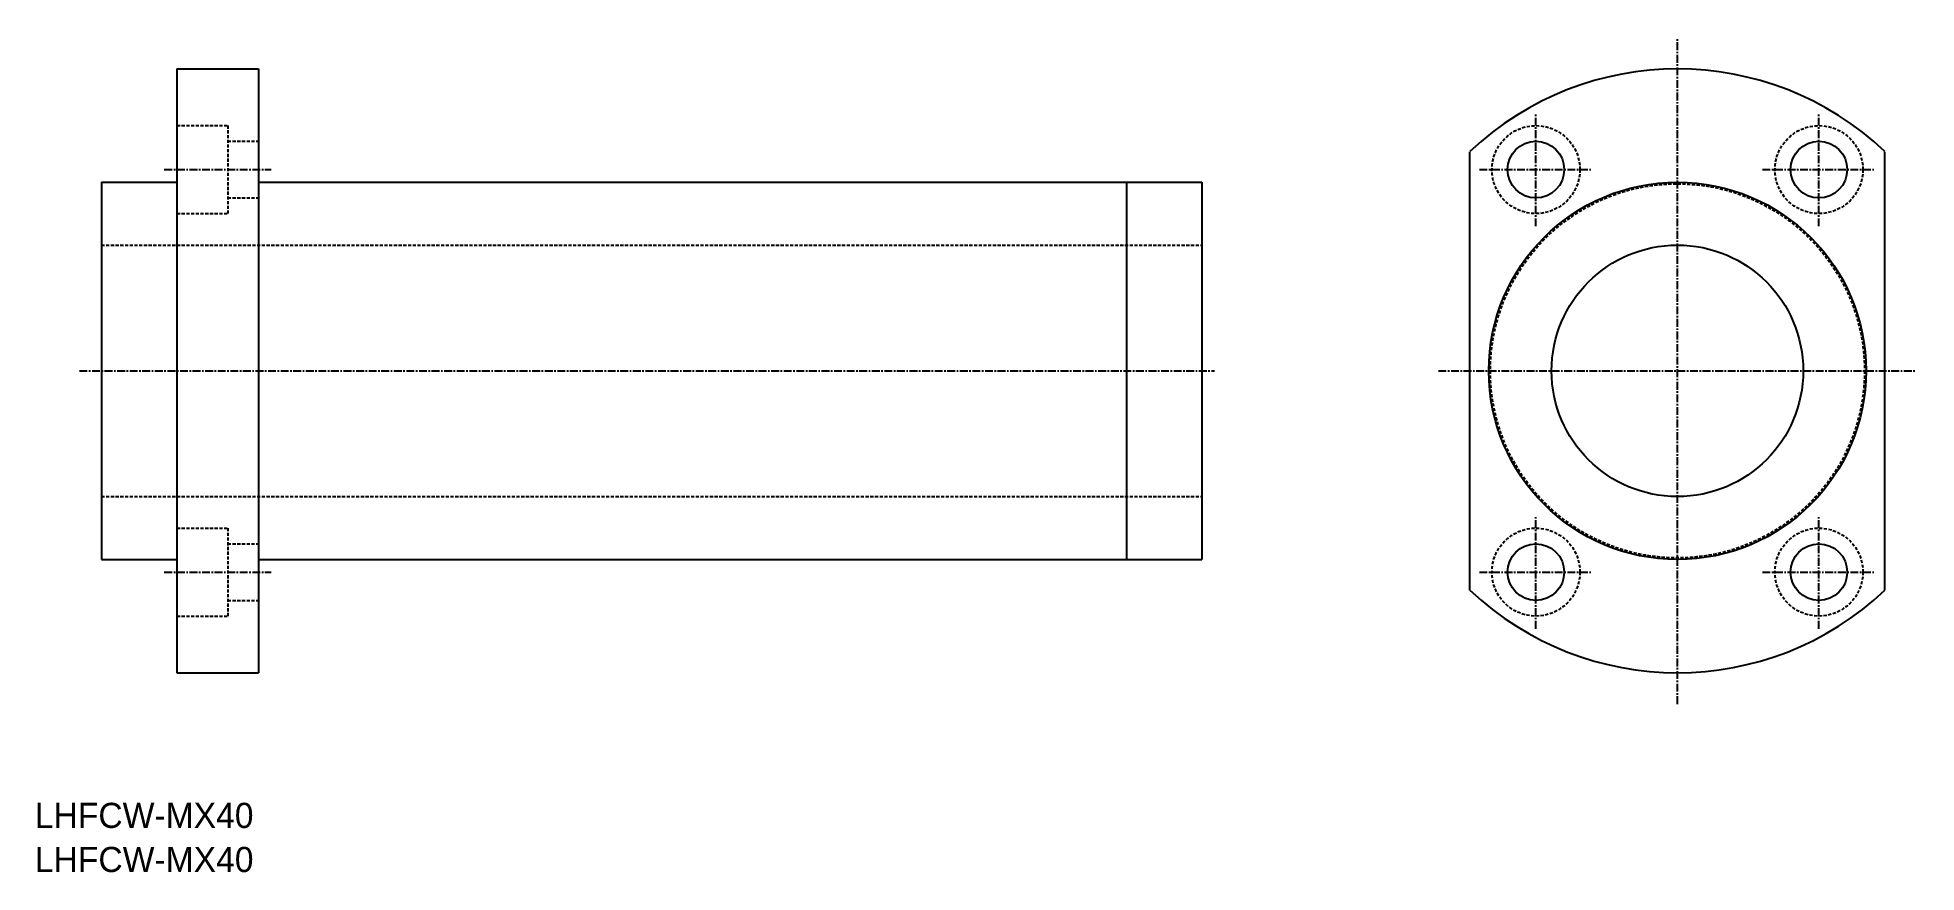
# Model space of a CAD drawing. Extents: x 352 to 651, y -269 to -136.
import ezdxf

# ---------------------------------------------------------------- set-up
doc = ezdxf.new("R2010")
doc.units = 0
doc.linetypes.add('CENTER', pattern=[2, 1.25, -0.25, 0.25, -0.25])
doc.linetypes.add('DASHED', pattern=[0.75, 0.5, -0.25])
doc.layers.get('0').update_dxf_attribs({"linetype": 'CONTINUOUS'})
doc.layers.add('CENTER', color=1, linetype='CENTER')

msp = doc.modelspace()

# ---------------------------------------------------------------- linework, layer by layer
at = {"color": 7, "linetype": 'CONTINUOUS'}
for p, q in [((374.29, -140.83), (387.29, -140.83)), ((374.29, -140.83), (374.29, -236.83)), ((387.29, -140.83), (387.29, -236.83)), ((579.89, -223.69), (579.89, -153.98)), ((645.89, -223.69), (645.89, -153.98)), ((362.29, -158.83), (374.29, -158.83)), ((362.29, -158.83), (362.29, -218.83)), ((387.29, -158.83), (537.29, -158.83)), ((525.29, -158.83), (525.29, -218.83)), ((537.29, -158.83), (537.29, -218.83)), ((362.29, -218.83), (374.29, -218.83)), ((387.29, -218.83), (537.29, -218.83)), ((374.29, -236.83), (387.29, -236.83))]:
    msp.add_line(p, q, dxfattribs=at)
at = {"color": 3, "linetype": 'DASHED'}
for p, q in [((374.29, -149.83), (382.39, -149.83)), ((382.39, -149.83), (382.39, -163.83)), ((382.39, -152.33), (387.29, -152.33)), ((374.29, -163.83), (382.39, -163.83)), ((382.39, -161.33), (387.29, -161.33)), ((362.29, -168.83), (537.29, -168.83)), ((362.29, -208.83), (537.29, -208.83)), ((374.29, -213.83), (382.39, -213.83)), ((382.39, -213.83), (382.39, -227.83)), ((382.39, -216.33), (387.29, -216.33)), ((382.39, -225.33), (387.29, -225.33)), ((374.29, -227.83), (382.39, -227.83))]:
    msp.add_line(p, q, dxfattribs=at)
for centre, radius in [((590.39, -156.83), 7), ((635.39, -156.83), 7), ((612.89, -188.83), 29.75), ((590.39, -220.83), 7), ((635.39, -220.83), 7)]:
    msp.add_circle(centre, radius, dxfattribs=at)
at = {"color": 7, "linetype": 'CONTINUOUS'}
for centre, radius in [((590.39, -156.83), 4.5), ((635.39, -156.83), 4.5), ((612.89, -188.83), 30), ((612.89, -188.83), 20), ((590.39, -220.83), 4.5), ((635.39, -220.83), 4.5)]:
    msp.add_circle(centre, radius, dxfattribs=at)
for start, end in [(46.5675, 133.4325), (226.5675, 313.4325)]:
    msp.add_arc((612.89, -188.83), 48, start, end, dxfattribs=at)
at = {"layer": 'CENTER', "color": 1, "linetype": 'CENTER'}
for p, q in [((612.89, -241.83), (612.89, -135.83)), ((590.39, -165.83), (590.39, -147.83)), ((635.39, -165.83), (635.39, -147.83)), ((372.29, -156.83), (389.29, -156.83)), ((581.39, -156.83), (599.39, -156.83)), ((626.39, -156.83), (644.39, -156.83)), ((358.79, -188.83), (539.29, -188.83)), ((574.89, -188.83), (650.89, -188.83)), ((590.39, -229.83), (590.39, -211.83)), ((635.39, -229.83), (635.39, -211.83)), ((372.29, -220.83), (389.29, -220.83)), ((581.39, -220.83), (599.39, -220.83)), ((626.39, -220.83), (644.39, -220.83))]:
    msp.add_line(p, q, dxfattribs=at)

# ---------------------------------------------------------------- texts
at = {"color": 7, "linetype": 'CONTINUOUS'}
for p in [(351.7, -261.52), (351.7, -268.53)]:
    msp.add_text('LHFCW-MX40', height=4, dxfattribs=at).set_placement(p)

doc.saveas('drawing.dxf')
